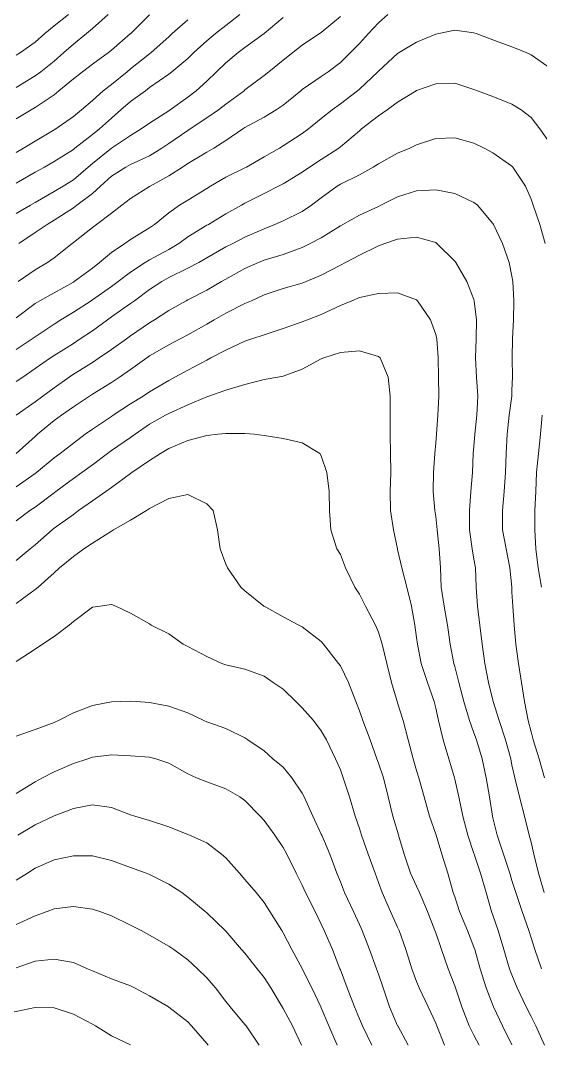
# Model space of a CAD drawing. Header units: centimetres. Extents: x 0 to 642158, y -847 to 649707.
# Drawn here: x 617138.36 to 617152, y 620331.76 to 620358.59 of the extents above; entities that cross this region are included whole.
import ezdxf

# ---------------------------------------------------------------- set-up
doc = ezdxf.new("R2010")
doc.units = ezdxf.units.CM
doc.header["$MEASUREMENT"] = 0
doc.layers.add('WAL_topographie 0.5', color=253, linetype='Continuous', lineweight=20)

msp = doc.modelspace()

# ---------------------------------------------------------------- linework, layer by layer
at = {"layer": 'WAL_topographie 0.5'}
for points in [[(617138.25, 620354.328), (617138.75, 620354.615), (617138.992, 620354.75), (617139.25, 620354.895), (617139.75, 620355.216), (617139.791, 620355.25), (617140.25, 620355.608), (617140.432, 620355.75), (617140.75, 620356.035), (617140.998, 620356.25), (617141.25, 620356.467), (617141.638, 620356.75), (617141.75, 620356.834), (617142.25, 620357.189), (617142.329, 620357.25), (617142.75, 620357.595), (617142.911, 620357.75), (617143.25, 620358.061), (617143.478, 620358.25), (617143.75, 620358.463), (617144.112, 620358.75)], [(617138.25, 620356.837), (617138.75, 620357.141), (617138.898, 620357.25), (617139.25, 620357.529), (617139.505, 620357.75), (617139.75, 620357.973), (617140.091, 620358.25), (617140.25, 620358.381), (617140.664, 620358.75)], [(617138.25, 620357.679), (617138.366, 620357.75), (617138.75, 620358.023), (617139.004, 620358.25), (617139.25, 620358.45), (617139.62, 620358.75)], [(617138.25, 620356.017), (617138.647, 620356.25), (617138.75, 620356.31), (617139.25, 620356.647), (617139.373, 620356.75), (617139.75, 620357.064), (617139.992, 620357.25), (617140.25, 620357.443), (617140.668, 620357.75), (617140.75, 620357.814), (617141.25, 620358.248), (617141.253, 620358.25), (617141.75, 620358.742)], [(617138.25, 620353.535), (617138.625, 620353.75), (617138.75, 620353.821), (617139.25, 620354.109), (617139.479, 620354.25), (617139.75, 620354.421), (617140.136, 620354.75), (617140.25, 620354.846), (617140.75, 620355.249), (617140.752, 620355.25), (617141.25, 620355.579), (617141.527, 620355.75), (617141.75, 620355.903), (617142.25, 620356.222), (617142.291, 620356.25), (617142.75, 620356.583), (617142.968, 620356.75), (617143.25, 620357.003), (617143.505, 620357.25), (617143.75, 620357.485), (617144.074, 620357.75), (617144.25, 620357.882), (617144.75, 620358.249), (617144.752, 620358.25), (617145.25, 620358.673)], [(617138.25, 620355.134), (617138.446, 620355.25), (617138.75, 620355.434), (617139.25, 620355.723), (617139.291, 620355.75), (617139.75, 620356.076), (617139.966, 620356.25), (617140.25, 620356.498), (617140.535, 620356.75), (617140.75, 620356.917), (617141.162, 620357.25), (617141.25, 620357.322), (617141.75, 620357.721), (617141.788, 620357.75), (617142.25, 620358.165), (617142.343, 620358.25), (617142.75, 620358.606)], [(617138.307, 620351.75), (617138.75, 620352.061), (617139.074, 620352.25), (617139.25, 620352.377), (617139.716, 620352.75), (617139.75, 620352.774), (617140.25, 620353.165), (617140.36, 620353.25), (617140.75, 620353.544), (617141.017, 620353.75), (617141.25, 620353.929), (617141.75, 620354.243), (617141.761, 620354.25), (617142.25, 620354.526), (617142.609, 620354.75), (617142.75, 620354.841), (617143.25, 620355.14), (617143.435, 620355.25), (617143.75, 620355.449), (617144.196, 620355.75), (617144.25, 620355.785), (617144.75, 620356.062), (617145.068, 620356.25), (617145.25, 620356.376), (617145.711, 620356.75), (617145.75, 620356.782), (617146.25, 620357.125), (617146.428, 620357.25), (617146.75, 620357.491), (617147.02, 620357.75), (617147.25, 620357.992), (617147.492, 620358.25), (617147.75, 620358.533), (617147.991, 620358.75)], [(617138.319, 620352.75), (617138.75, 620353.039), (617139.06, 620353.25), (617139.25, 620353.36), (617139.75, 620353.681), (617139.844, 620353.75), (617140.25, 620354.055), (617140.466, 620354.25), (617140.75, 620354.516), (617141.125, 620354.75), (617141.25, 620354.816), (617141.75, 620355.045), (617142.073, 620355.25), (617142.25, 620355.368), (617142.75, 620355.711), (617142.81, 620355.75), (617143.25, 620356.043), (617143.554, 620356.25), (617143.75, 620356.401), (617144.226, 620356.75), (617144.25, 620356.771), (617144.75, 620357.146), (617144.877, 620357.25), (617145.25, 620357.554), (617145.502, 620357.75), (617145.75, 620357.947), (617146.203, 620358.25), (617146.25, 620358.281), (617146.75, 620358.692)], [(617138.25, 620350.804), (617138.75, 620351.174), (617138.875, 620351.25), (617139.25, 620351.456), (617139.75, 620351.734), (617139.774, 620351.75), (617140.25, 620352.107), (617140.434, 620352.25), (617140.75, 620352.51), (617141.102, 620352.75), (617141.25, 620352.853), (617141.75, 620353.161), (617141.879, 620353.25), (617142.25, 620353.553), (617142.533, 620353.75), (617142.75, 620353.885), (617143.25, 620354.191), (617143.346, 620354.25), (617143.75, 620354.484), (617144.25, 620354.731), (617144.286, 620354.75), (617144.75, 620355.016), (617145.153, 620355.25), (617145.25, 620355.306), (617145.75, 620355.63), (617145.911, 620355.75), (617146.25, 620356.023), (617146.533, 620356.25), (617146.75, 620356.406), (617147.204, 620356.75), (617147.25, 620356.788), (617147.734, 620357.25), (617147.75, 620357.267), (617148.25, 620357.725), (617148.291, 620357.75), (617148.75, 620358.026), (617149.25, 620358.234), (617149.328, 620358.25), (617149.75, 620358.339), (617150.25, 620358.269), (617150.308, 620358.25), (617150.75, 620358.081), (617151.25, 620357.899), (617151.621, 620357.75), (617151.75, 620357.695), (617152.25, 620357.34)], [(617138.25, 620349.968), (617138.674, 620350.25), (617138.75, 620350.303), (617139.25, 620350.638), (617139.425, 620350.75), (617139.75, 620350.948), (617140.213, 620351.25), (617140.25, 620351.274), (617140.75, 620351.622), (617140.928, 620351.75), (617141.25, 620351.996), (617141.636, 620352.25), (617141.75, 620352.318), (617142.25, 620352.595), (617142.513, 620352.75), (617142.75, 620352.92), (617143.25, 620353.226), (617143.292, 620353.25), (617143.75, 620353.525), (617144.155, 620353.75), (617144.25, 620353.803), (617144.75, 620354.06), (617145.125, 620354.25), (617145.25, 620354.316), (617145.75, 620354.617), (617145.943, 620354.75), (617146.25, 620354.949), (617146.708, 620355.25), (617146.75, 620355.284), (617147.25, 620355.705), (617147.308, 620355.75), (617147.75, 620356.092), (617147.98, 620356.25), (617148.25, 620356.453), (617148.736, 620356.75), (617148.75, 620356.759), (617149.25, 620356.936), (617149.75, 620356.95), (617150.25, 620356.787), (617150.345, 620356.75), (617150.75, 620356.598), (617151.25, 620356.398), (617151.489, 620356.25), (617151.75, 620356.054), (617151.984, 620355.75), (617152.25, 620355.373)], [(617138.25, 620349.137), (617138.422, 620349.25), (617138.75, 620349.472), (617139.148, 620349.75), (617139.25, 620349.816), (617139.75, 620350.132), (617139.933, 620350.25), (617140.25, 620350.462), (617140.644, 620350.75), (617140.75, 620350.824), (617141.25, 620351.175), (617141.352, 620351.25), (617141.75, 620351.544), (617142.066, 620351.75), (617142.25, 620351.856), (617142.75, 620352.101), (617143.036, 620352.25), (617143.25, 620352.37), (617143.75, 620352.66), (617143.928, 620352.75), (617144.25, 620352.915), (617144.75, 620353.135), (617145.036, 620353.25), (617145.25, 620353.345), (617145.75, 620353.584), (617145.995, 620353.75), (617146.25, 620353.947), (617146.669, 620354.25), (617146.75, 620354.301), (617147.25, 620354.549), (617147.612, 620354.75), (617147.75, 620354.834), (617148.25, 620355.116), (617148.574, 620355.25), (617148.75, 620355.335), (617149.25, 620355.497), (617149.75, 620355.517), (617150.25, 620355.378), (617150.52, 620355.25), (617150.75, 620355.128), (617151.25, 620354.771), (617151.268, 620354.75), (617151.601, 620354.25), (617151.75, 620353.909), (617151.806, 620353.75), (617151.977, 620353.25), (617152.121, 620352.75)], [(617138.25, 620348.255), (617138.75, 620348.605), (617138.947, 620348.75), (617139.25, 620348.972), (617139.641, 620349.25), (617139.75, 620349.323), (617140.25, 620349.633), (617140.43, 620349.75), (617140.75, 620349.969), (617141.146, 620350.25), (617141.25, 620350.326), (617141.75, 620350.674), (617141.876, 620350.75), (617142.25, 620350.994), (617142.712, 620351.25), (617142.75, 620351.27), (617143.25, 620351.53), (617143.637, 620351.75), (617143.75, 620351.815), (617144.25, 620352.097), (617144.602, 620352.25), (617144.75, 620352.309), (617145.25, 620352.464), (617145.75, 620352.644), (617145.963, 620352.75), (617146.25, 620352.898), (617146.75, 620353.214), (617146.812, 620353.25), (617147.25, 620353.489), (617147.75, 620353.722), (617147.813, 620353.75), (617148.25, 620353.973), (617148.75, 620354.13), (617149.25, 620354.158), (617149.75, 620354.062), (617150.25, 620353.825), (617150.344, 620353.75), (617150.75, 620353.27), (617150.762, 620353.25), (617151.002, 620352.75), (617151.18, 620352.25), (617151.25, 620351.889), (617151.271, 620351.75), (617151.302, 620351.25), (617151.293, 620350.75), (617151.262, 620350.25), (617151.253, 620349.75), (617151.264, 620349.25), (617151.25, 620348.908), (617151.243, 620348.75), (617151.179, 620348.25), (617151.123, 620347.75), (617151.101, 620347.25), (617151.08, 620346.75), (617151.045, 620346.25), (617151.002, 620345.75), (617151.005, 620345.25), (617151.095, 620344.75), (617151.194, 620344.25), (617151.243, 620343.75), (617151.25, 620343.619), (617151.268, 620343.25), (617151.303, 620342.75), (617151.35, 620342.25), (617151.421, 620341.75), (617151.502, 620341.25), (617151.577, 620340.75), (617151.676, 620340.25), (617151.75, 620339.96), (617151.809, 620339.75), (617151.959, 620339.25), (617152.1, 620338.75)], [(617138.254, 620347.25), (617138.75, 620347.695), (617138.812, 620347.75), (617139.25, 620348.108), (617139.439, 620348.25), (617139.75, 620348.471), (617140.172, 620348.75), (617140.25, 620348.799), (617140.75, 620349.11), (617140.963, 620349.25), (617141.25, 620349.445), (617141.674, 620349.75), (617141.75, 620349.802), (617142.25, 620350.092), (617142.555, 620350.25), (617142.75, 620350.353), (617143.25, 620350.637), (617143.441, 620350.75), (617143.75, 620350.927), (617144.25, 620351.175), (617144.42, 620351.25), (617144.75, 620351.4), (617145.25, 620351.566), (617145.75, 620351.706), (617145.857, 620351.75), (617146.25, 620351.917), (617146.75, 620352.182), (617146.889, 620352.25), (617147.25, 620352.444), (617147.75, 620352.692), (617147.92, 620352.75), (617148.25, 620352.86), (617148.75, 620352.911), (617149.25, 620352.771), (617149.28, 620352.75), (617149.75, 620352.288), (617149.777, 620352.25), (617150.07, 620351.75), (617150.25, 620351.283), (617150.26, 620351.25), (617150.323, 620350.75), (617150.307, 620350.25), (617150.29, 620349.75), (617150.32, 620349.25), (617150.354, 620348.75), (617150.332, 620348.25), (617150.274, 620347.75), (617150.25, 620347.427), (617150.235, 620347.25), (617150.211, 620346.75), (617150.169, 620346.25), (617150.132, 620345.75), (617150.139, 620345.25), (617150.209, 620344.75), (617150.25, 620344.483), (617150.291, 620344.25), (617150.315, 620343.75), (617150.344, 620343.25), (617150.405, 620342.75), (617150.467, 620342.25), (617150.54, 620341.75), (617150.637, 620341.25), (617150.75, 620340.783), (617150.758, 620340.75), (617150.915, 620340.25), (617151.076, 620339.75), (617151.216, 620339.25), (617151.25, 620339.083), (617151.324, 620338.75), (617151.446, 620338.25), (617151.581, 620337.75), (617151.704, 620337.25), (617151.75, 620337.061), (617151.824, 620336.75), (617151.946, 620336.25), (617152.092, 620335.75)], [(617138.25, 620346.376), (617138.75, 620346.723), (617138.785, 620346.75), (617139.25, 620347.134), (617139.408, 620347.25), (617139.75, 620347.514), (617140.064, 620347.75), (617140.25, 620347.884), (617140.75, 620348.218), (617140.798, 620348.25), (617141.25, 620348.547), (617141.579, 620348.75), (617141.75, 620348.862), (617142.25, 620349.162), (617142.415, 620349.25), (617142.75, 620349.435), (617143.25, 620349.697), (617143.359, 620349.75), (617143.75, 620349.953), (617144.25, 620350.189), (617144.429, 620350.25), (617144.75, 620350.357), (617145.25, 620350.52), (617145.75, 620350.695), (617145.885, 620350.75), (617146.25, 620350.891), (617146.75, 620351.126), (617147.049, 620351.25), (617147.25, 620351.334), (617147.75, 620351.443), (617148.25, 620351.453), (617148.75, 620351.272), (617148.773, 620351.25), (617149.117, 620350.75), (617149.25, 620350.361), (617149.276, 620350.25), (617149.314, 620349.75), (617149.32, 620349.25), (617149.328, 620348.75), (617149.309, 620348.25), (617149.27, 620347.75), (617149.25, 620347.523), (617149.223, 620347.25), (617149.189, 620346.75), (617149.186, 620346.25), (617149.229, 620345.75), (617149.25, 620345.593), (617149.289, 620345.25), (617149.344, 620344.75), (617149.376, 620344.25), (617149.393, 620343.75), (617149.472, 620343.25), (617149.562, 620342.75), (617149.626, 620342.25), (617149.725, 620341.75), (617149.75, 620341.664), (617149.856, 620341.25), (617149.987, 620340.75), (617150.132, 620340.25), (617150.25, 620339.929), (617150.316, 620339.75), (617150.467, 620339.25), (617150.573, 620338.75), (617150.659, 620338.25), (617150.74, 620337.75), (617150.75, 620337.704), (617150.859, 620337.25), (617151.025, 620336.75), (617151.191, 620336.25), (617151.25, 620336.065), (617151.349, 620335.75), (617151.517, 620335.25), (617151.692, 620334.75), (617151.75, 620334.562), (617151.848, 620334.25), (617152.021, 620333.75)], [(617138.25, 620345.486), (617138.612, 620345.75), (617138.75, 620345.843), (617139.25, 620346.218), (617139.293, 620346.25), (617139.75, 620346.591), (617139.969, 620346.75), (617140.25, 620346.954), (617140.648, 620347.25), (617140.75, 620347.324), (617141.25, 620347.665), (617141.368, 620347.75), (617141.75, 620348.016), (617142.168, 620348.25), (617142.25, 620348.294), (617142.75, 620348.519), (617143.25, 620348.735), (617143.298, 620348.75), (617143.75, 620348.909), (617144.25, 620349.056), (617144.75, 620349.182), (617145.112, 620349.25), (617145.25, 620349.276), (617145.75, 620349.46), (617146.25, 620349.726), (617146.313, 620349.75), (617146.75, 620349.895), (617147.25, 620349.94), (617147.75, 620349.787), (617147.791, 620349.75), (617148.007, 620349.25), (617148.053, 620348.75), (617148.06, 620348.25), (617148.052, 620347.75), (617148.066, 620347.25), (617148.078, 620346.75), (617148.057, 620346.25), (617148.062, 620345.75), (617148.142, 620345.25), (617148.246, 620344.75), (617148.25, 620344.733), (617148.363, 620344.25), (617148.494, 620343.75), (617148.616, 620343.25), (617148.707, 620342.75), (617148.75, 620342.428), (617148.772, 620342.25), (617148.871, 620341.75), (617149.033, 620341.25), (617149.206, 620340.75), (617149.25, 620340.579), (617149.326, 620340.25), (617149.445, 620339.75), (617149.598, 620339.25), (617149.742, 620338.75), (617149.75, 620338.718), (617149.857, 620338.25), (617149.963, 620337.75), (617150.092, 620337.25), (617150.25, 620336.771), (617150.257, 620336.75), (617150.424, 620336.25), (617150.57, 620335.75), (617150.717, 620335.25), (617150.75, 620335.153), (617150.884, 620334.75), (617151.039, 620334.25), (617151.187, 620333.75), (617151.25, 620333.587), (617151.389, 620333.25), (617151.625, 620332.75), (617151.75, 620332.499), (617151.875, 620332.25), (617152.1, 620331.75)], [(617152.041, 620348.25), (617151.996, 620347.75), (617151.943, 620347.25), (617151.897, 620346.75), (617151.871, 620346.25), (617151.85, 620345.75), (617151.847, 620345.25), (617151.875, 620344.75), (617151.936, 620344.25), (617152.021, 620343.75)], [(617138.25, 620344.443), (617138.621, 620344.75), (617138.75, 620344.853), (617139.198, 620345.25), (617139.25, 620345.29), (617139.75, 620345.653), (617139.889, 620345.75), (617140.25, 620346.007), (617140.598, 620346.25), (617140.75, 620346.357), (617141.25, 620346.723), (617141.286, 620346.75), (617141.75, 620347.068), (617142.032, 620347.25), (617142.25, 620347.382), (617142.75, 620347.586), (617143.25, 620347.717), (617143.536, 620347.75), (617143.75, 620347.773), (617144.25, 620347.77), (617144.49, 620347.75), (617144.75, 620347.72), (617145.25, 620347.643), (617145.75, 620347.523), (617146.215, 620347.25), (617146.25, 620347.189), (617146.395, 620346.75), (617146.454, 620346.25), (617146.462, 620345.75), (617146.505, 620345.25), (617146.661, 620344.75), (617146.75, 620344.601), (617146.889, 620344.25), (617147.134, 620343.75), (617147.25, 620343.559), (617147.407, 620343.25), (617147.674, 620342.75), (617147.75, 620342.569), (617147.845, 620342.25), (617147.968, 620341.75), (617148.092, 620341.25), (617148.238, 620340.75), (617148.25, 620340.713), (617148.393, 620340.25), (617148.524, 620339.75), (617148.657, 620339.25), (617148.75, 620338.942), (617148.809, 620338.75), (617148.946, 620338.25), (617149.089, 620337.75), (617149.25, 620337.274), (617149.258, 620337.25), (617149.411, 620336.75), (617149.566, 620336.25), (617149.709, 620335.75), (617149.75, 620335.63), (617149.878, 620335.25), (617150.087, 620334.75), (617150.25, 620334.317), (617150.273, 620334.25), (617150.417, 620333.75), (617150.576, 620333.25), (617150.75, 620332.794), (617150.768, 620332.75), (617150.998, 620332.25), (617151.25, 620331.757)], [(617138.25, 620343.314), (617138.75, 620343.682), (617138.827, 620343.75), (617139.25, 620344.124), (617139.391, 620344.25), (617139.75, 620344.551), (617140.028, 620344.75), (617140.25, 620344.9), (617140.75, 620345.217), (617140.806, 620345.25), (617141.25, 620345.504), (617141.667, 620345.75), (617141.75, 620345.803), (617142.25, 620346.07), (617142.75, 620346.173), (617143.25, 620345.931), (617143.413, 620345.75), (617143.531, 620345.25), (617143.596, 620344.75), (617143.75, 620344.35), (617143.791, 620344.25), (617144.143, 620343.75), (617144.25, 620343.647), (617144.746, 620343.25), (617144.75, 620343.247), (617145.25, 620342.97), (617145.664, 620342.75), (617145.75, 620342.705), (617146.25, 620342.323), (617146.311, 620342.25), (617146.703, 620341.75), (617146.75, 620341.685), (617146.967, 620341.25), (617147.155, 620340.75), (617147.25, 620340.51), (617147.338, 620340.25), (617147.529, 620339.75), (617147.71, 620339.25), (617147.75, 620339.135), (617147.879, 620338.75), (617148.007, 620338.25), (617148.127, 620337.75), (617148.25, 620337.343), (617148.279, 620337.25), (617148.421, 620336.75), (617148.589, 620336.25), (617148.75, 620335.913), (617148.825, 620335.75), (617149.035, 620335.25), (617149.23, 620334.75), (617149.25, 620334.691), (617149.406, 620334.25), (617149.576, 620333.75), (617149.75, 620333.303), (617149.767, 620333.25), (617149.938, 620332.75), (617150.129, 620332.25), (617150.25, 620332.012), (617150.392, 620331.75)], [(617138.25, 620341.795), (617138.75, 620342.12), (617138.939, 620342.25), (617139.25, 620342.452), (617139.642, 620342.75), (617139.75, 620342.845), (617140.25, 620343.224), (617140.45, 620343.25), (617140.75, 620343.29), (617140.863, 620343.25), (617141.25, 620343.065), (617141.75, 620342.783), (617141.792, 620342.75), (617142.25, 620342.524), (617142.631, 620342.25), (617142.75, 620342.193), (617143.25, 620341.926), (617143.642, 620341.75), (617143.75, 620341.708), (617144.25, 620341.594), (617144.75, 620341.414), (617144.99, 620341.25), (617145.25, 620341.071), (617145.583, 620340.75), (617145.75, 620340.583), (617146.046, 620340.25), (617146.25, 620339.981), (617146.388, 620339.75), (617146.627, 620339.25), (617146.75, 620338.959), (617146.822, 620338.75), (617146.987, 620338.25), (617147.14, 620337.75), (617147.25, 620337.424), (617147.303, 620337.25), (617147.481, 620336.75), (617147.659, 620336.25), (617147.75, 620336.006), (617147.846, 620335.75), (617148.068, 620335.25), (617148.25, 620334.838), (617148.288, 620334.75), (617148.467, 620334.25), (617148.622, 620333.75), (617148.75, 620333.415), (617148.82, 620333.25), (617149.056, 620332.75), (617149.25, 620332.321), (617149.278, 620332.25), (617149.477, 620331.75)], [(617138.25, 620339.843), (617138.75, 620340.016), (617139.25, 620340.198), (617139.359, 620340.25), (617139.75, 620340.455), (617140.25, 620340.646), (617140.75, 620340.741), (617140.977, 620340.75), (617141.25, 620340.762), (617141.393, 620340.75), (617141.75, 620340.723), (617142.25, 620340.626), (617142.75, 620340.45), (617143.174, 620340.25), (617143.25, 620340.218), (617143.75, 620340.04), (617144.25, 620339.798), (617144.321, 620339.75), (617144.75, 620339.456), (617144.984, 620339.25), (617145.25, 620339.03), (617145.475, 620338.75), (617145.75, 620338.349), (617145.805, 620338.25), (617146.032, 620337.75), (617146.25, 620337.279), (617146.262, 620337.25), (617146.473, 620336.75), (617146.656, 620336.25), (617146.75, 620336.024), (617146.859, 620335.75), (617147.096, 620335.25), (617147.25, 620334.909), (617147.319, 620334.75), (617147.514, 620334.25), (617147.7, 620333.75), (617147.75, 620333.606), (617147.869, 620333.25), (617148.039, 620332.75), (617148.25, 620332.258), (617148.254, 620332.25), (617148.527, 620331.75)], [(617138.25, 620338.341), (617138.75, 620338.65), (617138.939, 620338.75), (617139.25, 620338.904), (617139.75, 620339.122), (617140.133, 620339.25), (617140.25, 620339.292), (617140.75, 620339.352), (617141.25, 620339.33), (617141.75, 620339.293), (617141.912, 620339.25), (617142.25, 620339.137), (617142.75, 620338.854), (617142.978, 620338.75), (617143.25, 620338.644), (617143.75, 620338.463), (617144.117, 620338.25), (617144.25, 620338.159), (617144.651, 620337.75), (617144.75, 620337.63), (617145.034, 620337.25), (617145.25, 620336.924), (617145.344, 620336.75), (617145.588, 620336.25), (617145.75, 620335.943), (617145.84, 620335.75), (617146.09, 620335.25), (617146.25, 620334.919), (617146.33, 620334.75), (617146.541, 620334.25), (617146.737, 620333.75), (617146.75, 620333.719), (617146.933, 620333.25), (617147.12, 620332.75), (617147.25, 620332.438), (617147.329, 620332.25), (617147.573, 620331.75)], [(617138.291, 620337.25), (617138.75, 620337.516), (617139.234, 620337.75), (617139.25, 620337.759), (617139.75, 620337.944), (617140.25, 620338.041), (617140.75, 620337.971), (617141.25, 620337.785), (617141.362, 620337.75), (617141.75, 620337.635), (617142.25, 620337.464), (617142.75, 620337.266), (617142.792, 620337.25), (617143.25, 620337.044), (617143.634, 620336.75), (617143.75, 620336.655), (617144.106, 620336.25), (617144.25, 620336.091), (617144.542, 620335.75), (617144.75, 620335.482), (617144.905, 620335.25), (617145.216, 620334.75), (617145.25, 620334.692), (617145.479, 620334.25), (617145.75, 620333.755), (617145.753, 620333.75), (617146.004, 620333.25), (617146.24, 620332.75), (617146.25, 620332.729), (617146.45, 620332.25), (617146.671, 620331.75)], [(617138.25, 620336.074), (617138.544, 620336.25), (617138.75, 620336.38), (617139.25, 620336.6), (617139.75, 620336.711), (617140.25, 620336.71), (617140.75, 620336.585), (617141.25, 620336.4), (617141.655, 620336.25), (617141.75, 620336.214), (617142.25, 620335.967), (617142.592, 620335.75), (617142.75, 620335.625), (617143.205, 620335.25), (617143.25, 620335.215), (617143.733, 620334.75), (617143.75, 620334.733), (617144.158, 620334.25), (617144.25, 620334.154), (617144.569, 620333.75), (617144.75, 620333.52), (617144.925, 620333.25), (617145.225, 620332.75), (617145.25, 620332.707), (617145.494, 620332.25), (617145.735, 620331.75)], [(617138.25, 620334.909), (617138.75, 620335.135), (617139.063, 620335.25), (617139.25, 620335.322), (617139.75, 620335.383), (617140.25, 620335.314), (617140.444, 620335.25), (617140.75, 620335.135), (617141.25, 620334.888), (617141.528, 620334.75), (617141.75, 620334.633), (617142.25, 620334.341), (617142.383, 620334.25), (617142.75, 620333.985), (617143.001, 620333.75), (617143.25, 620333.51), (617143.48, 620333.25), (617143.75, 620332.892), (617143.864, 620332.75), (617144.25, 620332.289), (617144.278, 620332.25), (617144.621, 620331.75)], [(617138.25, 620333.77), (617138.75, 620333.945), (617139.25, 620334.001), (617139.75, 620333.912), (617140.124, 620333.75), (617140.25, 620333.694), (617140.75, 620333.487), (617141.25, 620333.302), (617141.352, 620333.25), (617141.75, 620333.036), (617142.243, 620332.75), (617142.25, 620332.746), (617142.75, 620332.362), (617142.851, 620332.25), (617143.25, 620331.79), (617143.283, 620331.75)], [(617135.68, 620331.75), (617135.75, 620331.789), (617136.25, 620332.041), (617136.74, 620332.25), (617136.75, 620332.254), (617137.25, 620332.43), (617137.75, 620332.541), (617138.25, 620332.629), (617138.75, 620332.733), (617139.25, 620332.728), (617139.75, 620332.56), (617140.25, 620332.297), (617140.332, 620332.25), (617140.75, 620331.994), (617141.25, 620331.759)]]:
    msp.add_lwpolyline(points, dxfattribs=at)

doc.saveas('drawing.dxf')
